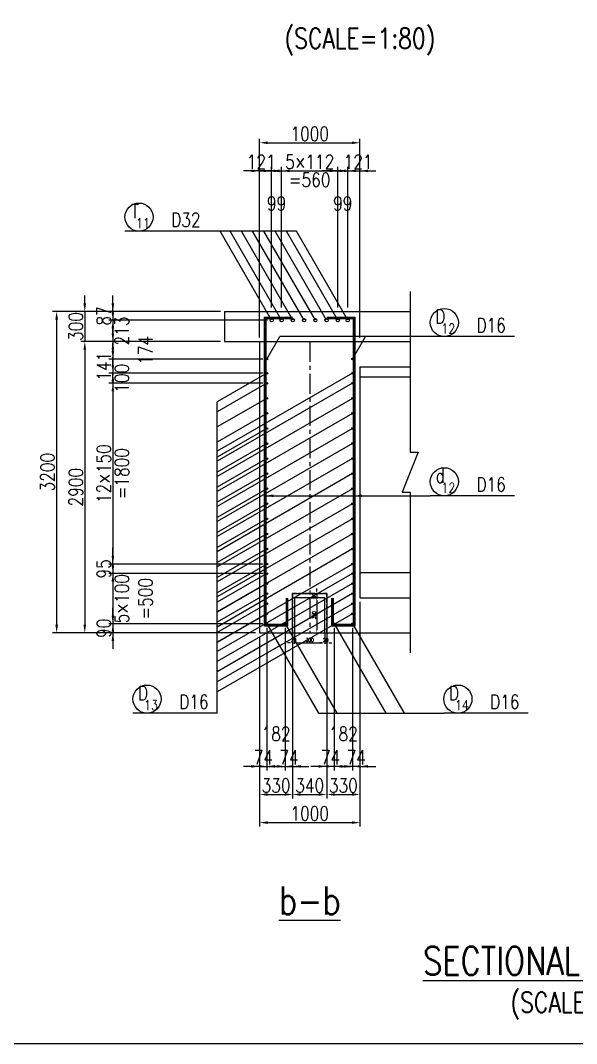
# Model space of a CAD drawing. Header units: millimetres. Extents: x -41433 to 131500, y -94900 to 39745.
# Drawn here: x 6770 to 12307, y -39900 to -29712 of the extents above; entities that cross this region are included whole.
import ezdxf
from ezdxf.enums import TextEntityAlignment as Align

# ---------------------------------------------------------------- set-up
doc = ezdxf.new("R2010")
doc.units = ezdxf.units.MM
doc.header["$LTSCALE"] = 160
doc.header["$MEASUREMENT"] = 0
doc.linetypes.add('CENTER', pattern=[2, 1.25, -0.25, 0.25, -0.25])
doc.linetypes.add('HIDDEN', pattern=[0.375, 0.25, -0.125])
doc.layers.get('DEFPOINTS').update_dxf_attribs({"color": 53, "linetype": 'CONTINUOUS'})
for name, color, linetype in [('DIM', 6, 'CONTINUOUS'), ('DIM-L', 6, 'CONTINUOUS'), ('GAIKEI-KEIKAKU', 4, 'CONTINUOUS'), ('TEKKIN-C', 3, 'CONTINUOUS'), ('TEKKIN-L', 2, 'CONTINUOUS'), ('TEKKIN-S', 3, 'CONTINUOUS'), ('TEXT', 4, 'CONTINUOUS'), ('TITLE', 3, 'CONTINUOUS')]:
    doc.layers.add(name, color=color, linetype=linetype)
doc.styles.add('DIM-TEXT', font='ROMANS', dxfattribs={"width": 0.8, "bigfont": 'EXTFONT'})
doc.styles.add('romans', font='romans.shx', dxfattribs={"bigfont": 'extfont.shx'})
doc.dimstyles.new('DIM10', dxfattribs={"dimscale": 10, "dimtxt": 3.5, "dimasz": 2.5, "dimexe": 1, "dimexo": 1, "dimgap": 1, "dimtad": 3, "dimdec": 1, "dimrnd": 1, "dimdsep": 46, "dimtxsty": 'DIM-TEXT', "dimcen": 0, "dimclrt": 4, "dimaunit": 1, "dimadec": 3, "dimazin": 2, "dimtfac": 1, "dimtdec": 1, "dimtix": 1, "dimtmove": 2, "dimatfit": 3, "dimfxl": 1, "dimtolj": 1, "dimtzin": 0, "dimlwd": -1, "dimlwe": -1, "dimarcsym": 0})
doc.dimstyles.new('DIM40', dxfattribs={"dimscale": 40, "dimtxt": 3.5, "dimasz": 2, "dimexe": 1, "dimexo": 1, "dimgap": 0.5, "dimtad": 1, "dimdec": 0, "dimzin": 9, "dimdsep": 46, "dimtxsty": 'DIM-TEXT', "dimcen": 0, "dimclrt": 4, "dimaunit": 1, "dimadec": 4, "dimazin": 0, "dimtfac": 1, "dimtdec": 0, "dimtix": 1, "dimtmove": 2, "dimatfit": 0, "dimfxl": 1, "dimlwd": -1, "dimlwe": -1, "dimarcsym": 0})

# ---------------------------------------------------------------- blocks, each defined once
blk = doc.blocks.new('*D1003')
at = {"layer": 'DEFPOINTS', "color": 0, "transparency": 16777216}
for p in [(10150, -35460), (9150, -35810), (10150, -37700)]:
    blk.add_point(p, dxfattribs=at)
at = {"layer": 'DIM', "color": 0, "transparency": 16777216}
for p, q in [((10150, -35500), (10150, -37740)), ((9150, -35850), (9150, -37740)), ((9230, -37700), (10070, -37700))]:
    blk.add_line(p, q, dxfattribs=at)
for points in [[(9230, -37687), (9230, -37713), (9150, -37700)], [(10070, -37687), (10070, -37713), (10150, -37700)]]:
    blk.add_solid(points, dxfattribs=at)
at = {"layer": 'DIM', "color": 4, "transparency": 16777216, "insert": (9650, -37610), "char_height": 140, "attachment_point": 5, "style": 'DIM-TEXT'}
blk.add_mtext('1000', dxfattribs=at)
blk = doc.blocks.new('*D1004')
at = {"layer": 'DEFPOINTS', "color": 0, "transparency": 16777216}
for p in [(9224, -35720), (9150, -35810), (9224, -37140)]:
    blk.add_point(p, dxfattribs=at)
at = {"layer": 'DIM', "color": 0, "transparency": 16777216}
for p, q in [((9224, -35760), (9224, -37180)), ((9150, -35850), (9150, -37180)), ((9070, -37140), (8990, -37140)), ((9150, -37140), (9224, -37140)), ((9304, -37140), (9384, -37140))]:
    blk.add_line(p, q, dxfattribs=at)
for points in [[(9070, -37127), (9070, -37153), (9150, -37140)], [(9304, -37127), (9304, -37153), (9224, -37140)]]:
    blk.add_solid(points, dxfattribs=at)
at = {"layer": 'DIM', "color": 4, "transparency": 16777216, "insert": (9187, -37050), "char_height": 140, "attachment_point": 5, "style": 'DIM-TEXT'}
blk.add_mtext('74', dxfattribs=at)
blk = doc.blocks.new('*D1005')
at = {"layer": 'DEFPOINTS', "color": 0, "transparency": 16777216}
for p in [(9224, -35720), (9406, -35720), (9406, -37140)]:
    blk.add_point(p, dxfattribs=at)
at = {"layer": 'DIM', "color": 0, "transparency": 16777216}
for p, q in [((9224, -35760), (9224, -37180)), ((9406, -35760), (9406, -37180)), ((9144, -37140), (9064, -37140)), ((9224, -37140), (9406, -37140)), ((9486, -37140), (9566, -37140))]:
    blk.add_line(p, q, dxfattribs=at)
for points in [[(9144, -37127), (9144, -37153), (9224, -37140)], [(9486, -37127), (9486, -37153), (9406, -37140)]]:
    blk.add_solid(points, dxfattribs=at)
at = {"layer": 'DIM', "color": 4, "transparency": 16777216, "insert": (9315, -36933), "char_height": 140, "attachment_point": 5, "style": 'DIM-TEXT'}
blk.add_mtext('182\\P ', dxfattribs=at)
blk = doc.blocks.new('*D1006')
at = {"layer": 'DEFPOINTS', "color": 0, "transparency": 16777216}
for p in [(9406, -35720), (9480, -35810), (9480, -37140)]:
    blk.add_point(p, dxfattribs=at)
at = {"layer": 'DIM', "color": 0, "transparency": 16777216}
for p, q in [((9406, -35760), (9406, -37180)), ((9480, -35850), (9480, -37180)), ((9326, -37140), (9246, -37140)), ((9406, -37140), (9480, -37140)), ((9560, -37140), (9640, -37140))]:
    blk.add_line(p, q, dxfattribs=at)
for points in [[(9326, -37127), (9326, -37153), (9406, -37140)], [(9560, -37127), (9560, -37153), (9480, -37140)]]:
    blk.add_solid(points, dxfattribs=at)
at = {"layer": 'DIM', "color": 4, "transparency": 16777216, "insert": (9443, -37050), "char_height": 140, "attachment_point": 5, "style": 'DIM-TEXT'}
blk.add_mtext('74', dxfattribs=at)
blk = doc.blocks.new('*D1007')
at = {"layer": 'DEFPOINTS', "color": 0, "transparency": 16777216}
for p in [(9480, -35810), (9820, -35810), (9820, -37420)]:
    blk.add_point(p, dxfattribs=at)
at = {"layer": 'DIM', "color": 0, "transparency": 16777216}
for p, q in [((9480, -35850), (9480, -37460)), ((9820, -35850), (9820, -37460)), ((9560, -37420), (9740, -37420))]:
    blk.add_line(p, q, dxfattribs=at)
for points in [[(9560, -37407), (9560, -37433), (9480, -37420)], [(9740, -37407), (9740, -37433), (9820, -37420)]]:
    blk.add_solid(points, dxfattribs=at)
at = {"layer": 'DIM', "color": 4, "transparency": 16777216, "insert": (9650, -37330), "char_height": 140, "attachment_point": 5, "style": 'DIM-TEXT'}
blk.add_mtext('340', dxfattribs=at)
blk = doc.blocks.new('*D1008')
at = {"layer": 'DEFPOINTS', "color": 0, "transparency": 16777216}
for p in [(9894, -35720), (10076, -35720), (9894, -37140)]:
    blk.add_point(p, dxfattribs=at)
at = {"layer": 'DIM', "color": 0, "transparency": 16777216}
for p, q in [((9894, -35760), (9894, -37180)), ((10076, -35760), (10076, -37180)), ((9814, -37140), (9734, -37140)), ((10076, -37140), (9894, -37140)), ((10156, -37140), (10236, -37140))]:
    blk.add_line(p, q, dxfattribs=at)
for points in [[(9814, -37127), (9814, -37153), (9894, -37140)], [(10156, -37127), (10156, -37153), (10076, -37140)]]:
    blk.add_solid(points, dxfattribs=at)
at = {"layer": 'DIM', "color": 4, "transparency": 16777216, "insert": (9985, -36933), "char_height": 140, "attachment_point": 5, "style": 'DIM-TEXT'}
blk.add_mtext('182\\P ', dxfattribs=at)
blk = doc.blocks.new('*D1009')
at = {"layer": 'DEFPOINTS', "color": 0, "transparency": 16777216}
for p in [(9894, -35720), (9820, -35810), (9820, -37140)]:
    blk.add_point(p, dxfattribs=at)
at = {"layer": 'DIM', "color": 0, "transparency": 16777216}
for p, q in [((9894, -35760), (9894, -37180)), ((9820, -35850), (9820, -37180)), ((9740, -37140), (9660, -37140)), ((9894, -37140), (9820, -37140)), ((9974, -37140), (10054, -37140))]:
    blk.add_line(p, q, dxfattribs=at)
for points in [[(9740, -37127), (9740, -37153), (9820, -37140)], [(9974, -37127), (9974, -37153), (9894, -37140)]]:
    blk.add_solid(points, dxfattribs=at)
at = {"layer": 'DIM', "color": 4, "transparency": 16777216, "insert": (9857, -37050), "char_height": 140, "attachment_point": 5, "style": 'DIM-TEXT'}
blk.add_mtext('74', dxfattribs=at)
blk = doc.blocks.new('*D1010')
at = {"layer": 'DEFPOINTS', "color": 0, "transparency": 16777216}
for p in [(10076, -35720), (10150, -35810), (10076, -37140)]:
    blk.add_point(p, dxfattribs=at)
at = {"layer": 'DIM', "color": 0, "transparency": 16777216}
for p, q in [((10076, -35760), (10076, -37180)), ((10150, -35850), (10150, -37180)), ((9996, -37140), (9916, -37140)), ((10150, -37140), (10076, -37140)), ((10230, -37140), (10310, -37140))]:
    blk.add_line(p, q, dxfattribs=at)
for points in [[(9996, -37127), (9996, -37153), (10076, -37140)], [(10230, -37127), (10230, -37153), (10150, -37140)]]:
    blk.add_solid(points, dxfattribs=at)
at = {"layer": 'DIM', "color": 4, "transparency": 16777216, "insert": (10113, -37050), "char_height": 140, "attachment_point": 5, "style": 'DIM-TEXT'}
blk.add_mtext('74', dxfattribs=at)
blk = doc.blocks.new('*D1011')
at = {"layer": 'DEFPOINTS', "color": 0, "transparency": 16777216}
for p in [(9150, -35810), (9480, -35810), (9480, -37420)]:
    blk.add_point(p, dxfattribs=at)
at = {"layer": 'DIM', "color": 0, "transparency": 16777216}
for p, q in [((9150, -35850), (9150, -37460)), ((9480, -35850), (9480, -37460)), ((9230, -37420), (9400, -37420))]:
    blk.add_line(p, q, dxfattribs=at)
for points in [[(9230, -37407), (9230, -37433), (9150, -37420)], [(9400, -37407), (9400, -37433), (9480, -37420)]]:
    blk.add_solid(points, dxfattribs=at)
at = {"layer": 'DIM', "color": 4, "transparency": 16777216, "insert": (9315, -37330), "char_height": 140, "attachment_point": 5, "style": 'DIM-TEXT'}
blk.add_mtext('330', dxfattribs=at)
blk = doc.blocks.new('*D1012')
at = {"layer": 'DEFPOINTS', "color": 0, "transparency": 16777216}
for p in [(10150, -35460), (9820, -35810), (10150, -37420)]:
    blk.add_point(p, dxfattribs=at)
at = {"layer": 'DIM', "color": 0, "transparency": 16777216}
for p, q in [((10150, -35500), (10150, -37460)), ((9820, -35850), (9820, -37460)), ((9900, -37420), (10070, -37420))]:
    blk.add_line(p, q, dxfattribs=at)
for points in [[(9900, -37407), (9900, -37433), (9820, -37420)], [(10070, -37407), (10070, -37433), (10150, -37420)]]:
    blk.add_solid(points, dxfattribs=at)
at = {"layer": 'DIM', "color": 4, "transparency": 16777216, "insert": (9985, -37330), "char_height": 140, "attachment_point": 5, "style": 'DIM-TEXT'}
blk.add_mtext('330', dxfattribs=at)
blk = doc.blocks.new('*D978')
at = {"layer": 'DEFPOINTS', "color": 0, "transparency": 16777216}
for p in [(8800, -32910), (7690, -33084), (9224, -33084)]:
    blk.add_point(p, dxfattribs=at)
at = {"layer": 'DIM', "color": 0, "transparency": 16777216}
for p, q in [((7690, -32830), (7690, -32750)), ((8760, -32910), (7650, -32910)), ((7690, -32910), (7690, -33084)), ((9184, -33084), (7650, -33084)), ((7690, -33164), (7690, -33244))]:
    blk.add_line(p, q, dxfattribs=at)
for points in [[(7677, -32830), (7703, -32830), (7690, -32910)], [(7677, -33164), (7703, -33164), (7690, -33084)]]:
    blk.add_solid(points, dxfattribs=at)
at = {"layer": 'DIM', "color": 4, "transparency": 16777216, "insert": (7897, -32997), "char_height": 140, "attachment_point": 5, "rotation": 90, "style": 'DIM-TEXT'}
blk.add_mtext('\\P174', dxfattribs=at)
blk = doc.blocks.new('*D979')
at = {"layer": 'DEFPOINTS', "color": 0, "transparency": 16777216}
for p in [(9224, -33325), (7690, -35125), (9224, -35125)]:
    blk.add_point(p, dxfattribs=at)
at = {"layer": 'DIM', "color": 0, "transparency": 16777216}
for p, q in [((9184, -33325), (7650, -33325)), ((7690, -33405), (7690, -35045)), ((9184, -35125), (7650, -35125))]:
    blk.add_line(p, q, dxfattribs=at)
for points in [[(7677, -33405), (7703, -33405), (7690, -33325)], [(7677, -35045), (7703, -35045), (7690, -35125)]]:
    blk.add_solid(points, dxfattribs=at)
at = {"layer": 'DIM', "color": 4, "transparency": 16777216, "char_height": 140, "attachment_point": 5, "rotation": 90, "style": 'DIM-TEXT'}
for s, insert in [('12×150', (7600, -34225)), ('=1800', (7780, -34225))]:
    blk.add_mtext(s, dxfattribs=dict(at, insert=insert))
blk = doc.blocks.new('*D980')
at = {"layer": 'DEFPOINTS', "color": 0, "transparency": 16777216}
for p in [(9224, -35125), (7690, -35220), (9226, -35220)]:
    blk.add_point(p, dxfattribs=at)
at = {"layer": 'DIM', "color": 0, "transparency": 16777216}
for p, q in [((7690, -35045), (7690, -34965)), ((9184, -35125), (7650, -35125)), ((7690, -35125), (7690, -35220)), ((9186, -35220), (7650, -35220)), ((7690, -35300), (7690, -35380))]:
    blk.add_line(p, q, dxfattribs=at)
for points in [[(7677, -35045), (7703, -35045), (7690, -35125)], [(7677, -35300), (7703, -35300), (7690, -35220)]]:
    blk.add_solid(points, dxfattribs=at)
at = {"layer": 'DIM', "color": 4, "transparency": 16777216, "insert": (7600, -35173), "char_height": 140, "attachment_point": 5, "rotation": 90, "style": 'DIM-TEXT'}
blk.add_mtext('95', dxfattribs=at)
blk = doc.blocks.new('*D981')
at = {"layer": 'DEFPOINTS', "color": 0, "transparency": 16777216}
for p in [(9226, -35220), (7690, -35720), (9224, -35720)]:
    blk.add_point(p, dxfattribs=at)
at = {"layer": 'DIM', "color": 0, "transparency": 16777216}
for p, q in [((7690, -35140), (7690, -35060)), ((9186, -35220), (7650, -35220)), ((7690, -35220), (7690, -35720)), ((9184, -35720), (7650, -35720)), ((7690, -35800), (7690, -35880))]:
    blk.add_line(p, q, dxfattribs=at)
for points in [[(7677, -35140), (7703, -35140), (7690, -35220)], [(7677, -35800), (7703, -35800), (7690, -35720)]]:
    blk.add_solid(points, dxfattribs=at)
at = {"layer": 'DIM', "color": 4, "transparency": 16777216, "insert": (7897, -35470), "char_height": 140, "attachment_point": 5, "rotation": 90, "style": 'DIM-TEXT'}
blk.add_mtext('5×100\\P=500', dxfattribs=at)
blk = doc.blocks.new('*D982')
at = {"layer": 'DEFPOINTS', "color": 0, "transparency": 16777216}
for p in [(9224, -35720), (7690, -35810), (9150, -35810)]:
    blk.add_point(p, dxfattribs=at)
at = {"layer": 'DIM', "color": 0, "transparency": 16777216}
for p, q in [((7690, -35640), (7690, -35560)), ((9184, -35720), (7650, -35720)), ((7690, -35720), (7690, -35810)), ((9110, -35810), (7650, -35810)), ((7690, -35890), (7690, -35970))]:
    blk.add_line(p, q, dxfattribs=at)
for points in [[(7677, -35640), (7703, -35640), (7690, -35720)], [(7677, -35890), (7703, -35890), (7690, -35810)]]:
    blk.add_solid(points, dxfattribs=at)
at = {"layer": 'DIM', "color": 4, "transparency": 16777216, "insert": (7600, -35765), "char_height": 140, "attachment_point": 5, "rotation": 90, "style": 'DIM-TEXT'}
blk.add_mtext('90', dxfattribs=at)
blk = doc.blocks.new('*D983')
at = {"layer": 'DEFPOINTS', "color": 0, "transparency": 16777216}
for p in [(8800, -32610), (7410, -32910), (8800, -32910)]:
    blk.add_point(p, dxfattribs=at)
at = {"layer": 'DIM', "color": 0, "transparency": 16777216}
for p, q in [((7410, -32530), (7410, -32450)), ((8760, -32610), (7370, -32610)), ((7410, -32610), (7410, -32910)), ((8760, -32910), (7370, -32910)), ((7410, -32990), (7410, -33070))]:
    blk.add_line(p, q, dxfattribs=at)
for points in [[(7397, -32530), (7423, -32530), (7410, -32610)], [(7397, -32990), (7423, -32990), (7410, -32910)]]:
    blk.add_solid(points, dxfattribs=at)
at = {"layer": 'DIM', "color": 4, "transparency": 16777216, "insert": (7320, -32760), "char_height": 140, "attachment_point": 5, "rotation": 90, "style": 'DIM-TEXT'}
blk.add_mtext('300', dxfattribs=at)
blk = doc.blocks.new('*D984')
at = {"layer": 'DEFPOINTS', "color": 0, "transparency": 16777216}
for p in [(8800, -32910), (7410, -35810), (9150, -35810)]:
    blk.add_point(p, dxfattribs=at)
at = {"layer": 'DIM', "color": 0, "transparency": 16777216}
for p, q in [((8760, -32910), (7370, -32910)), ((7410, -32990), (7410, -35730)), ((9110, -35810), (7370, -35810))]:
    blk.add_line(p, q, dxfattribs=at)
for points in [[(7397, -32990), (7423, -32990), (7410, -32910)], [(7397, -35730), (7423, -35730), (7410, -35810)]]:
    blk.add_solid(points, dxfattribs=at)
at = {"layer": 'DIM', "color": 4, "transparency": 16777216, "insert": (7320, -34360), "char_height": 140, "attachment_point": 5, "rotation": 90, "style": 'DIM-TEXT'}
blk.add_mtext('2900', dxfattribs=at)
blk = doc.blocks.new('*D985')
at = {"layer": 'DEFPOINTS', "color": 0, "transparency": 16777216}
for p in [(8800, -32610), (7130, -35810), (9150, -35810)]:
    blk.add_point(p, dxfattribs=at)
at = {"layer": 'DIM', "color": 0, "transparency": 16777216}
for p, q in [((8760, -32610), (7090, -32610)), ((7130, -32690), (7130, -35730)), ((9110, -35810), (7090, -35810))]:
    blk.add_line(p, q, dxfattribs=at)
for points in [[(7117, -32690), (7143, -32690), (7130, -32610)], [(7117, -35730), (7143, -35730), (7130, -35810)]]:
    blk.add_solid(points, dxfattribs=at)
at = {"layer": 'DIM', "color": 4, "transparency": 16777216, "insert": (7040, -34210), "char_height": 140, "attachment_point": 5, "rotation": 90, "style": 'DIM-TEXT'}
blk.add_mtext('3200', dxfattribs=at)
blk = doc.blocks.new('*D986')
at = {"layer": 'DEFPOINTS', "color": 0, "transparency": 16777216}
for p in [(7690, -33225), (9224, -33225), (9224, -33325)]:
    blk.add_point(p, dxfattribs=at)
at = {"layer": 'DIM', "color": 0, "transparency": 16777216}
for p, q in [((7690, -33145), (7690, -33065)), ((9184, -33225), (7650, -33225)), ((7690, -33325), (7690, -33225)), ((9184, -33325), (7650, -33325)), ((7690, -33405), (7690, -33485))]:
    blk.add_line(p, q, dxfattribs=at)
for points in [[(7677, -33145), (7703, -33145), (7690, -33225)], [(7677, -33405), (7703, -33405), (7690, -33325)]]:
    blk.add_solid(points, dxfattribs=at)
at = {"layer": 'DIM', "color": 4, "transparency": 16777216, "insert": (7780, -33275), "char_height": 140, "attachment_point": 5, "rotation": 90, "style": 'DIM-TEXT'}
blk.add_mtext('100', dxfattribs=at)
blk = doc.blocks.new('*D1015')
at = {"layer": 'DEFPOINTS', "color": 0, "transparency": 16777216}
for p in [(9224, -33084), (7690, -33225), (9224, -33225)]:
    blk.add_point(p, dxfattribs=at)
at = {"layer": 'DIM', "color": 0, "transparency": 16777216}
for p, q in [((7690, -33004), (7690, -32924)), ((9184, -33084), (7650, -33084)), ((7690, -33084), (7690, -33225)), ((9184, -33225), (7650, -33225)), ((7690, -33305), (7690, -33385))]:
    blk.add_line(p, q, dxfattribs=at)
for points in [[(7677, -33004), (7703, -33004), (7690, -33084)], [(7677, -33305), (7703, -33305), (7690, -33225)]]:
    blk.add_solid(points, dxfattribs=at)
at = {"layer": 'DIM', "color": 4, "transparency": 16777216, "insert": (7600, -33155), "char_height": 140, "attachment_point": 5, "rotation": 90, "style": 'DIM-TEXT'}
blk.add_mtext('141', dxfattribs=at)
blk = doc.blocks.new('*D632')
at = {"layer": 'DEFPOINTS', "transparency": 16777216}
for p, q in [((22500, 4360), (22500, 4260)), ((22800, 4360), (22800, 4260)), ((22525, 4270), (22775, 4270))]:
    blk.add_line(p, q, dxfattribs=at)
at = {"layer": 'DEFPOINTS', "color": 0, "transparency": 16777216}
for p in [(22500, 4370), (22800, 4370), (22800, 4270)]:
    blk.add_point(p, dxfattribs=at)
at = {"layer": 'DEFPOINTS', "transparency": 16777216}
for points in [[(22525, 4274), (22525, 4266), (22500, 4270)], [(22775, 4274), (22775, 4266), (22800, 4270)]]:
    blk.add_solid(points, dxfattribs=at)
at = {"layer": 'DEFPOINTS', "transparency": 16777216, "insert": (22650, 4298), "char_height": 35, "attachment_point": 5, "style": 'DIM-TEXT'}
blk.add_mtext('\\A1;300', dxfattribs=at)
blk = doc.blocks.new('*D633')
at = {"layer": 'DEFPOINTS', "transparency": 16777216}
for p, q in [((22480, 4360), (22480, 4260)), ((22500, 4360), (22500, 4260)), ((22455, 4270), (22430, 4270)), ((22480, 4270), (22500, 4270)), ((22525, 4270), (22550, 4270))]:
    blk.add_line(p, q, dxfattribs=at)
at = {"layer": 'DEFPOINTS', "color": 0, "transparency": 16777216}
for p in [(22480, 4370), (22500, 4370), (22500, 4270)]:
    blk.add_point(p, dxfattribs=at)
at = {"layer": 'DEFPOINTS', "transparency": 16777216}
for points in [[(22455, 4274), (22455, 4266), (22480, 4270)], [(22525, 4274), (22525, 4266), (22500, 4270)]]:
    blk.add_solid(points, dxfattribs=at)
at = {"layer": 'DEFPOINTS', "transparency": 16777216, "insert": (22490, 4298), "char_height": 35, "attachment_point": 5, "style": 'DIM-TEXT'}
blk.add_mtext('\\A1;20', dxfattribs=at)
blk = doc.blocks.new('*D634')
at = {"layer": 'DEFPOINTS', "transparency": 16777216}
for p, q in [((22800, 4360), (22800, 4260)), ((22820, 4360), (22820, 4260)), ((22775, 4270), (22750, 4270)), ((22800, 4270), (22820, 4270)), ((22845, 4270), (22870, 4270))]:
    blk.add_line(p, q, dxfattribs=at)
at = {"layer": 'DEFPOINTS', "color": 0, "transparency": 16777216}
for p in [(22800, 4370), (22820, 4370), (22820, 4270)]:
    blk.add_point(p, dxfattribs=at)
at = {"layer": 'DEFPOINTS', "transparency": 16777216}
for points in [[(22775, 4274), (22775, 4266), (22800, 4270)], [(22845, 4274), (22845, 4266), (22820, 4270)]]:
    blk.add_solid(points, dxfattribs=at)
at = {"layer": 'DEFPOINTS', "transparency": 16777216, "insert": (22810, 4298), "char_height": 35, "attachment_point": 5, "style": 'DIM-TEXT'}
blk.add_mtext('\\A1;20', dxfattribs=at)
blk = doc.blocks.new('*D635')
at = {"layer": 'DEFPOINTS', "transparency": 16777216}
for p, q in [((22660, 4720), (22730, 4720)), ((22720, 4695), (22720, 4395)), ((22660, 4370), (22730, 4370))]:
    blk.add_line(p, q, dxfattribs=at)
at = {"layer": 'DEFPOINTS', "color": 0, "transparency": 16777216}
for p in [(22650, 4720), (22650, 4370), (22720, 4370)]:
    blk.add_point(p, dxfattribs=at)
at = {"layer": 'DEFPOINTS', "transparency": 16777216}
for points in [[(22716, 4695), (22724, 4695), (22720, 4720)], [(22716, 4395), (22724, 4395), (22720, 4370)]]:
    blk.add_solid(points, dxfattribs=at)
at = {"layer": 'DEFPOINTS', "transparency": 16777216, "insert": (22693, 4545), "char_height": 35, "attachment_point": 5, "rotation": 90, "style": 'DIM-TEXT'}
blk.add_mtext('\\A1;350', dxfattribs=at)
blk = doc.blocks.new('*D636')
at = {"layer": 'DEFPOINTS', "transparency": 16777216}
for p, q in [((22720, 4785), (22720, 4810)), ((22660, 4760), (22730, 4760)), ((22660, 4720), (22730, 4720)), ((22720, 4760), (22720, 4720)), ((22720, 4695), (22720, 4670))]:
    blk.add_line(p, q, dxfattribs=at)
at = {"layer": 'DEFPOINTS', "color": 0, "transparency": 16777216}
for p in [(22650, 4760), (22650, 4720), (22720, 4720)]:
    blk.add_point(p, dxfattribs=at)
at = {"layer": 'DEFPOINTS', "transparency": 16777216}
for points in [[(22716, 4785), (22724, 4785), (22720, 4760)], [(22716, 4695), (22724, 4695), (22720, 4720)]]:
    blk.add_solid(points, dxfattribs=at)
at = {"layer": 'DEFPOINTS', "transparency": 16777216, "insert": (22693, 4740), "char_height": 35, "attachment_point": 5, "rotation": 90, "style": 'DIM-TEXT'}
blk.add_mtext('\\A1;40', dxfattribs=at)
blk = doc.blocks.new('*D961')
at = {"layer": 'DEFPOINTS', "color": 0, "transparency": 16777216}
for p in [(7690, -32697), (8800, -32610), (9271, -32697)]:
    blk.add_point(p, dxfattribs=at)
at = {"layer": 'DIM', "color": 0, "transparency": 16777216}
for p, q in [((7690, -32530), (7690, -32450)), ((8760, -32610), (7650, -32610)), ((9231, -32697), (7650, -32697)), ((7690, -32610), (7690, -32697)), ((7690, -32777), (7690, -32857))]:
    blk.add_line(p, q, dxfattribs=at)
for points in [[(7677, -32530), (7703, -32530), (7690, -32610)], [(7677, -32777), (7703, -32777), (7690, -32697)]]:
    blk.add_solid(points, dxfattribs=at)
at = {"layer": 'DIM', "color": 4, "transparency": 16777216, "insert": (7600, -32654), "char_height": 140, "attachment_point": 5, "rotation": 90, "style": 'DIM-TEXT'}
blk.add_mtext('87', dxfattribs=at)
blk = doc.blocks.new('*D962')
at = {"layer": 'DEFPOINTS', "color": 0, "transparency": 16777216}
for p in [(9271, -32697), (7690, -32910), (8800, -32910)]:
    blk.add_point(p, dxfattribs=at)
at = {"layer": 'DIM', "color": 0, "transparency": 16777216}
for p, q in [((7690, -32617), (7690, -32537)), ((9231, -32697), (7650, -32697)), ((7690, -32697), (7690, -32910)), ((8760, -32910), (7650, -32910)), ((7690, -32990), (7690, -33070))]:
    blk.add_line(p, q, dxfattribs=at)
for points in [[(7677, -32617), (7703, -32617), (7690, -32697)], [(7677, -32990), (7703, -32990), (7690, -32910)]]:
    blk.add_solid(points, dxfattribs=at)
at = {"layer": 'DIM', "color": 4, "transparency": 16777216, "insert": (7780, -32804), "char_height": 140, "attachment_point": 5, "rotation": 90, "style": 'DIM-TEXT'}
blk.add_mtext('213', dxfattribs=at)
blk = doc.blocks.new('*D1027')
at = {"layer": 'DEFPOINTS', "color": 0, "transparency": 16777216}
for p in [(10150, -30930), (9150, -32910), (10150, -32910)]:
    blk.add_point(p, dxfattribs=at)
at = {"layer": 'DIM', "color": 0, "transparency": 16777216}
for p, q in [((9150, -32870), (9150, -30890)), ((9230, -30930), (10070, -30930)), ((10150, -32870), (10150, -30890))]:
    blk.add_line(p, q, dxfattribs=at)
for points in [[(9230, -30917), (9230, -30943), (9150, -30930)], [(10070, -30917), (10070, -30943), (10150, -30930)]]:
    blk.add_solid(points, dxfattribs=at)
at = {"layer": 'DIM', "color": 4, "transparency": 16777216, "insert": (9650, -30840), "char_height": 140, "attachment_point": 5, "style": 'DIM-TEXT'}
blk.add_mtext('1000', dxfattribs=at)
blk = doc.blocks.new('*D1022')
at = {"layer": 'DEFPOINTS', "color": 0, "transparency": 16777216}
for p in [(9271, -31210), (9271, -32610), (9150, -32910)]:
    blk.add_point(p, dxfattribs=at)
at = {"layer": 'DIM', "color": 0, "transparency": 16777216}
for p, q in [((9150, -32870), (9150, -31170)), ((9271, -32570), (9271, -31170)), ((9070, -31210), (8990, -31210)), ((9150, -31210), (9271, -31210)), ((9351, -31210), (9431, -31210))]:
    blk.add_line(p, q, dxfattribs=at)
for points in [[(9070, -31197), (9070, -31223), (9150, -31210)], [(9351, -31197), (9351, -31223), (9271, -31210)]]:
    blk.add_solid(points, dxfattribs=at)
at = {"layer": 'DIM', "color": 4, "transparency": 16777216, "insert": (9167, -31120), "char_height": 140, "attachment_point": 5, "style": 'DIM-TEXT'}
blk.add_mtext('121', dxfattribs=at)
blk = doc.blocks.new('*D1023')
at = {"layer": 'DEFPOINTS', "color": 0, "transparency": 16777216}
for p in [(9370, -31210), (9271, -32610), (9370, -32610)]:
    blk.add_point(p, dxfattribs=at)
at = {"layer": 'DIM', "color": 0, "transparency": 16777216}
for p, q in [((9271, -32570), (9271, -31170)), ((9370, -32570), (9370, -31170)), ((9191, -31210), (9111, -31210)), ((9271, -31210), (9370, -31210)), ((9450, -31210), (9530, -31210))]:
    blk.add_line(p, q, dxfattribs=at)
for points in [[(9191, -31197), (9191, -31223), (9271, -31210)], [(9450, -31197), (9450, -31223), (9370, -31210)]]:
    blk.add_solid(points, dxfattribs=at)
at = {"layer": 'DIM', "color": 4, "transparency": 16777216, "insert": (9320, -31417), "char_height": 140, "attachment_point": 5, "style": 'DIM-TEXT'}
blk.add_mtext('\\P99', dxfattribs=at)
blk = doc.blocks.new('*D1024')
at = {"layer": 'DEFPOINTS', "color": 0, "transparency": 16777216}
for p in [(9930, -31210), (9370, -32610), (9930, -32610)]:
    blk.add_point(p, dxfattribs=at)
at = {"layer": 'DIM', "color": 0, "transparency": 16777216}
for p, q in [((9370, -32570), (9370, -31170)), ((9930, -32570), (9930, -31170)), ((9290, -31210), (9210, -31210)), ((9370, -31210), (9930, -31210)), ((10010, -31210), (10090, -31210))]:
    blk.add_line(p, q, dxfattribs=at)
for points in [[(9290, -31197), (9290, -31223), (9370, -31210)], [(10010, -31197), (10010, -31223), (9930, -31210)]]:
    blk.add_solid(points, dxfattribs=at)
at = {"layer": 'DIM', "color": 4, "transparency": 16777216, "char_height": 140, "attachment_point": 5, "style": 'DIM-TEXT'}
for s, insert in [('5×112', (9650, -31120)), ('=560', (9650, -31300))]:
    blk.add_mtext(s, dxfattribs=dict(at, insert=insert))
blk = doc.blocks.new('*D1025')
at = {"layer": 'DEFPOINTS', "color": 0, "transparency": 16777216}
for p in [(10029, -31210), (9930, -32610), (10029, -32610)]:
    blk.add_point(p, dxfattribs=at)
at = {"layer": 'DIM', "color": 0, "transparency": 16777216}
for p, q in [((9930, -32570), (9930, -31170)), ((10029, -32570), (10029, -31170)), ((9850, -31210), (9770, -31210)), ((9930, -31210), (10029, -31210)), ((10109, -31210), (10189, -31210))]:
    blk.add_line(p, q, dxfattribs=at)
for points in [[(9850, -31197), (9850, -31223), (9930, -31210)], [(10109, -31197), (10109, -31223), (10029, -31210)]]:
    blk.add_solid(points, dxfattribs=at)
at = {"layer": 'DIM', "color": 4, "transparency": 16777216, "insert": (9979, -31417), "char_height": 140, "attachment_point": 5, "style": 'DIM-TEXT'}
blk.add_mtext('\\P99', dxfattribs=at)
blk = doc.blocks.new('*D1026')
at = {"layer": 'DEFPOINTS', "color": 0, "transparency": 16777216}
for p in [(10150, -31210), (10029, -32610), (10150, -32910)]:
    blk.add_point(p, dxfattribs=at)
at = {"layer": 'DIM', "color": 0, "transparency": 16777216}
for p, q in [((10029, -32570), (10029, -31170)), ((10150, -32870), (10150, -31170)), ((9949, -31210), (9869, -31210)), ((10029, -31210), (10150, -31210)), ((10230, -31210), (10310, -31210))]:
    blk.add_line(p, q, dxfattribs=at)
for points in [[(9949, -31197), (9949, -31223), (10029, -31210)], [(10230, -31197), (10230, -31223), (10150, -31210)]]:
    blk.add_solid(points, dxfattribs=at)
at = {"layer": 'DIM', "color": 4, "transparency": 16777216, "insert": (10132, -31120), "char_height": 140, "attachment_point": 5, "style": 'DIM-TEXT'}
blk.add_mtext('121', dxfattribs=at)
blk = doc.blocks.new('stopper(F)_R1500L35')
at = {"layer": 'DEFPOINTS', "linetype": 'HIDDEN'}
blk.add_lwpolyline([(22480, 4370), (22820, 4370), (22820, 4760), (22480, 4760)], close=True, dxfattribs=at)
at = {"layer": 'DEFPOINTS'}
blk.add_lwpolyline([(22500, 4370), (22800, 4370), (22800, 4720), (22500, 4720)], close=True, dxfattribs=at)
for base, p1, p2, picture, middle in [((22720, 4720), (22650, 4760), (22650, 4720), '*D636', (22692.5, 4740)), ((22720, 4370), (22650, 4720), (22650, 4370), '*D635', (22692.5, 4545))]:
    dim = blk.add_linear_dim(base=base, p1=p1, p2=p2, angle=90, dimstyle='DIM10', override={"dimclrt": 256}, dxfattribs=at)
    dim.commit()
    dim.dimension.update_dxf_attribs({"geometry": picture, "text_midpoint": middle})
for base, p1, p2, picture, middle in [((22500, 4270), (22480, 4370), (22500, 4370), '*D633', (22490, 4297.5)), ((22800, 4270), (22500, 4370), (22800, 4370), '*D632', (22650, 4297.5)), ((22820, 4270), (22800, 4370), (22820, 4370), '*D634', (22810, 4297.5))]:
    dim = blk.add_linear_dim(base=base, p1=p1, p2=p2, dimstyle='DIM10', override={"dimclrt": 256}, dxfattribs=at)
    dim.commit()
    dim.dimension.update_dxf_attribs({"geometry": picture, "text_midpoint": middle})

msp = doc.modelspace()

# ---------------------------------------------------------------- linework, layer by layer
at = {"layer": 'DEFPOINTS', "linetype": 'CENTER'}
msp.add_line((9650, -32910), (9650, -35810), dxfattribs=at)
at = {"layer": 'DEFPOINTS', "flags": 128}
msp.add_lwpolyline([(31500, -19500), (0, -19500), (0, -39900), (31500, -39900)], close=True, dxfattribs=at)
for points in [[(9430, -35466), (9430, -35744), (9200, -35744), (9200, -32665), (9478, -32665)], [(9414, -35466), (9414, -35728), (9216, -35728), (9216, -32681), (9478, -32681)], [(9822, -32665), (10100, -32665), (10100, -35744), (9870, -35744), (9870, -35466)], [(9822, -32681), (10084, -32681), (10084, -35728), (9886, -35728), (9886, -35466)]]:
    msp.add_lwpolyline(points, dxfattribs=at)
at = {"layer": 'DIM-L'}
for p, q in [((8650, -31810), (7810, -31810)), ((9516.89, -31810), (8650, -31810)), ((9271, -32697), (8758.89, -31810)), ((9370, -32697), (8857.89, -31810)), ((9482, -32697), (8969.89, -31810)), ((9594, -32697), (9081.89, -31810)), ((9706, -32697), (9193.89, -31810)), ((9818, -32697), (9305.89, -31810)), ((9930, -32697), (9417.89, -31810)), ((10029, -32697), (9516.89, -31810)), ((9224, -33084), (9353.33, -32860)), ((10850, -32860), (9353.33, -32860)), ((10076, -33084), (10205.33, -32860)), ((11690, -32860), (10850, -32860)), ((9224, -33225), (8730, -33510.21)), ((10076, -33225), (8730, -34002.11)), ((9224, -33325), (8730, -33610.21)), ((10076, -33325), (8730, -34102.11)), ((9224, -33475), (8730, -33760.21)), ((10076, -33475), (8730, -34252.11)), ((8730, -36610), (8730, -33510.21)), ((9224, -33625), (8730, -33910.21)), ((10076, -33625), (8730, -34402.11)), ((9224, -33775), (8730, -34060.21)), ((10076, -33775), (8730, -34552.11)), ((9224, -33925), (8730, -34210.21)), ((10076, -33925), (8730, -34702.11)), ((9224, -34075), (8730, -34360.21)), ((10076, -34075), (8730, -34852.11)), ((9224, -34225), (8730, -34510.21)), ((10076, -34225), (8730, -35002.11)), ((9224, -34375), (8730, -34660.21)), ((10076, -34375), (8730, -35152.11)), ((9224, -34525), (8730, -34810.21)), ((10076, -34525), (8730, -35302.11)), ((9208, -34445.51), (10850, -34445.51)), ((11690, -34445.51), (10850, -34445.51)), ((9224, -34675), (8730, -34960.21)), ((10076, -34675), (8730, -35452.11)), ((9224, -34825), (8730, -35110.21)), ((10076, -34825), (8730, -35602.11)), ((9224, -34975), (8730, -35260.21)), ((10076, -34975), (8730, -35752.11)), ((9224, -35125), (8730, -35410.21)), ((10076, -35125), (8730, -35902.11)), ((10076, -35220), (8730, -35997.11)), ((9224, -35220), (8730, -35505.21)), ((10076, -35320), (8730, -36097.11)), ((9224, -35320), (8730, -35605.21)), ((10076, -35420), (8730, -36197.11)), ((9224, -35420), (8730, -35705.21)), ((10076, -35520), (8730, -36297.11)), ((9224, -35520), (8730, -35805.21)), ((10076, -35620), (8730, -36397.11)), ((9224, -35620), (8730, -35905.21)), ((9224, -35720), (9737.84, -36610)), ((9406, -35720), (9919.84, -36610)), ((9894, -35720), (10407.84, -36610)), ((10076, -35720), (10589.84, -36610)), ((8730, -36610), (7890, -36610)), ((9737.84, -36610), (10985.88, -36610)), ((11825.88, -36610), (10985.88, -36610))]:
    msp.add_line(p, q, dxfattribs=at)
at = {"layer": 'DIM-L', "flags": 128}
msp.add_lwpolyline([(10650, -32410), (10650, -34010), (10730, -34010), (10570, -34410), (10650, -34410), (10650, -36010)], dxfattribs=at)
at = {"layer": 'DIM-L'}
for centre in [(7950, -31670), (10990, -32720), (10990, -34305.51), (8030, -36470), (11125.88, -36470)]:
    msp.add_circle(centre, 140, dxfattribs=at)
for points in [[(9288, -34458.84), (9288, -34432.18), (9208, -34445.51)], [(10172, -34458.84), (10172, -34432.18), (10092, -34445.51)]]:
    msp.add_solid(points, dxfattribs=at)
at = {"layer": 'GAIKEI-KEIKAKU'}
for p, q in [((8800, -32610), (10650, -32610)), ((8800, -32610), (8800, -32910)), ((8800, -32910), (10650, -32910)), ((9150, -32910), (9150, -35810)), ((10150, -33160), (10650, -33160)), ((10150, -33160), (10150, -35460)), ((10150, -33260), (10650, -33260)), ((10150, -35210), (10650, -35210)), ((10150, -35460), (10650, -35460)), ((9150, -35810), (9480, -35810)), ((9820, -35810), (10650, -35810))]:
    msp.add_line(p, q, dxfattribs=at)
at = {"layer": 'GAIKEI-KEIKAKU', "flags": 128}
msp.add_lwpolyline([(9480, -35810), (9480, -35420), (9820, -35420), (9820, -35810)], dxfattribs=at)
at = {"layer": 'TEKKIN-C'}
for centre in [(9271, -32697), (9370, -32697), (9482, -32697), (9594, -32697), (9706, -32697), (9818, -32697), (9930, -32697), (10029, -32697)]:
    msp.add_circle(centre, 16, dxfattribs=at)
at = {"layer": 'TEKKIN-L'}
for centre, radius in [((9224, -33084), 8), ((9224, -33084), 4), ((10076, -33084), 8), ((10076, -33084), 4), ((9224, -33225), 8), ((9224, -33225), 4), ((10076, -33225), 8), ((10076, -33225), 4), ((9224, -33325), 8), ((9224, -33325), 4), ((10076, -33325), 8), ((10076, -33325), 4), ((9224, -33475), 8), ((9224, -33475), 4), ((10076, -33475), 8), ((10076, -33475), 4), ((9224, -33625), 8), ((10076, -33625), 8), ((9224, -33625), 4), ((10076, -33625), 4), ((9224, -33775), 8), ((9224, -33775), 4), ((10076, -33775), 8), ((10076, -33775), 4), ((9224, -33925), 8), ((9224, -33925), 4), ((10076, -33925), 8), ((10076, -33925), 4), ((9224, -34075), 8), ((9224, -34075), 4), ((10076, -34075), 8), ((10076, -34075), 4), ((9224, -34225), 8), ((9224, -34225), 4), ((10076, -34225), 8), ((10076, -34225), 4), ((9224, -34375), 8), ((9224, -34375), 4), ((10076, -34375), 8), ((10076, -34375), 4), ((9224, -34525), 8), ((9224, -34525), 4), ((10076, -34525), 8), ((10076, -34525), 4), ((9224, -34675), 8), ((9224, -34675), 4), ((10076, -34675), 8), ((10076, -34675), 4), ((9224, -34825), 8), ((9224, -34825), 4), ((10076, -34825), 8), ((10076, -34825), 4), ((9224, -34975), 8), ((9224, -34975), 4), ((10076, -34975), 8), ((10076, -34975), 4), ((9224, -35125), 8), ((9224, -35125), 4), ((10076, -35125), 8), ((10076, -35125), 4), ((9224, -35220), 8), ((9224, -35220), 4), ((10076, -35220), 8), ((10076, -35220), 4), ((9224, -35320), 8), ((9224, -35320), 4), ((10076, -35320), 8), ((10076, -35320), 4), ((9224, -35420), 8), ((9224, -35420), 4), ((10076, -35420), 8), ((10076, -35420), 4), ((9224, -35520), 8), ((9224, -35520), 4), ((10076, -35520), 8), ((10076, -35520), 4), ((9224, -35620), 8), ((9224, -35620), 4), ((10076, -35620), 8), ((10076, -35620), 4), ((9224, -35720), 8), ((9224, -35720), 4), ((9406, -35720), 8), ((9406, -35720), 4), ((9894, -35720), 8), ((9894, -35720), 4), ((10076, -35720), 8), ((10076, -35720), 4)]:
    msp.add_circle(centre, radius, dxfattribs=at)
at = {"layer": 'TEKKIN-S', "flags": 128}
for points in [[(9422, -35466), (9422, -35736), (9208, -35736), (9208, -32673), (9478, -32673)], [(9822, -32673), (10092, -32673), (10092, -35736), (9878, -35736), (9878, -35466)]]:
    msp.add_lwpolyline(points, dxfattribs=at)

# ---------------------------------------------------------------- block references
at = {"layer": 'DEFPOINTS'}
msp.add_blockref('stopper(F)_R1500L35', (-13000, -40180), dxfattribs=at)

# ---------------------------------------------------------------- texts
at = {"layer": 'TEXT', "style": 'romans', "width": 0.8}
for s, height, p in [('T', 140, (7910, -31610)), ('11', 100, (7990, -31730)), ('D', 140, (10950, -32660)), ('12', 100, (11030, -32780)), ('d', 140, (10950, -34245.51)), ('12', 100, (11030, -34365.51)), ('D', 140, (7990, -36410)), ('D', 140, (11085.88, -36410)), ('13', 100, (8070, -36530)), ('14', 100, (11165.88, -36530))]:
    msp.add_text(s, height=height, rotation=0.000107, dxfattribs=at).set_placement(p, align=Align.MIDDLE)
for s, p in [('D32', (8270, -31810)), ('D16', (11310, -32860)), ('D16', (11310, -34445.51)), ('D16', (8350, -36610)), ('D16', (11445.88, -36610))]:
    msp.add_text(s, height=140, rotation=0.000107, dxfattribs=at).set_placement(p, align=Align.BOTTOM_LEFT)
at = {"layer": 'TITLE', "style": 'romans', "width": 0.8}
for s, height, p in [('(SCALE=1:80)', 200, (10150, -30050)), ('%%Ub-b', 280, (9650, -38700)), ('%%USECTIONAL ELEVATION', 280, (12400, -39300)), ('(SCALE=1:80)', 200, (12400, -39650))]:
    msp.add_text(s, height=height, dxfattribs=at).set_placement(p, align=Align.BOTTOM_CENTER)

# ---------------------------------------------------------------- dimensions: what is measured, and where the dimension line sits
at = {"layer": 'DIM'}
for base, p1, p2, picture, middle in [((10150, -30930), (9150, -32910), (10150, -32910), '*D1027', (9650, -30840)), ((10150, -37700), (9150, -35810), (10150, -35460), '*D1003', (9650, -37610)), ((10150, -37420), (9820, -35810), (10150, -35460), '*D1012', (9985, -37330)), ((9224, -37140), (9150, -35810), (9224, -35720), '*D1004', (9187, -37050)), ((9480, -37140), (9406, -35720), (9480, -35810), '*D1006', (9443, -37050)), ((9480, -37420), (9150, -35810), (9480, -35810), '*D1011', (9315, -37330)), ((9820, -37420), (9480, -35810), (9820, -35810), '*D1007', (9650, -37330))]:
    dim = msp.add_linear_dim(base=base, p1=p1, p2=p2, dimstyle='DIM40', dxfattribs=at)
    dim.commit()
    dim.dimension.update_dxf_attribs({"geometry": picture, "text_midpoint": middle})
for base, p1, p2, picture, middle in [((9271, -31210), (9150, -32910), (9271, -32610), '*D1022', (9167.5, -31120)), ((10150, -31210), (10029, -32610), (10150, -32910), '*D1026', (10132.5, -31120))]:
    dim = msp.add_linear_dim(base=base, p1=p1, p2=p2, dimstyle='DIM40', dxfattribs=at)
    dim.commit()
    dim.dimension.update_dxf_attribs({"geometry": picture, "text_midpoint": middle, "dimtype": 160})
for base, p1, p2, text, picture, middle in [((9930, -31210), (9370, -32610), (9930, -32610), '5×112\\X=<>', '*D1024', (9650, -31210)), ((9370, -31210), (9271, -32610), (9370, -32610), '\\X\\P<>', '*D1023', (9320.5, -31210)), ((10029, -31210), (9930, -32610), (10029, -32610), '\\X\\P<>', '*D1025', (9979.5, -31210)), ((9406, -37140), (9224, -35720), (9406, -35720), '<>\\P ', '*D1005', (9315, -36933.33))]:
    dim = msp.add_linear_dim(base=base, p1=p1, p2=p2, text=text, dimstyle='DIM40', dxfattribs=at)
    dim.commit()
    dim.dimension.update_dxf_attribs({"geometry": picture, "text_midpoint": middle})
for base, p1, p2, angle, picture, middle in [((7410, -32910), (8800, -32610), (8800, -32910), 90, '*D983', (7320, -32760)), ((7690, -32697), (8800, -32610), (9271, -32697), 90, '*D961', (7600, -32653.5)), ((7130, -35810), (8800, -32610), (9150, -35810), 90, '*D985', (7040, -34210)), ((7410, -35810), (8800, -32910), (9150, -35810), 90, '*D984', (7320, -34360)), ((7690, -33225), (9224, -33084), (9224, -33225), 90, '*D1015', (7600, -33154.5)), ((7690, -35220), (9224, -35125), (9226, -35220), 90, '*D980', (7600, -35172.5)), ((7690, -35810), (9224, -35720), (9150, -35810), 90, '*D982', (7600, -35765)), ((9820, -37140), (9894, -35720), (9820, -35810), 180, '*D1009', (9857, -37050)), ((10076, -37140), (10150, -35810), (10076, -35720), 180, '*D1010', (10113, -37050))]:
    dim = msp.add_linear_dim(base=base, p1=p1, p2=p2, angle=angle, dimstyle='DIM40', dxfattribs=at)
    dim.commit()
    dim.dimension.update_dxf_attribs({"geometry": picture, "text_midpoint": middle})
for base, p1, p2, angle, text, picture, middle in [((7690, -32910), (9271, -32697), (8800, -32910), 90, '\\X<>', '*D962', (7690, -32803.5)), ((7690, -33084), (8800, -32910), (9224, -33084), 90, '\\X\\P<>', '*D978', (7690, -32997)), ((7690, -33225), (9224, -33325), (9224, -33225), 90, '\\X<>', '*D986', (7690, -33275)), ((7690, -35125), (9224, -33325), (9224, -35125), 90, '12×150\\X=<>', '*D979', (7690, -34225)), ((7690, -35720), (9226, -35220), (9224, -35720), 90, '\\X5×100\\P=<>', '*D981', (7690, -35470)), ((9894, -37140), (10076, -35720), (9894, -35720), 180, '<>\\P ', '*D1008', (9985, -36933.33))]:
    dim = msp.add_linear_dim(base=base, p1=p1, p2=p2, angle=angle, text=text, dimstyle='DIM40', dxfattribs=at)
    dim.commit()
    dim.dimension.update_dxf_attribs({"geometry": picture, "text_midpoint": middle})

doc.saveas('drawing.dxf')
